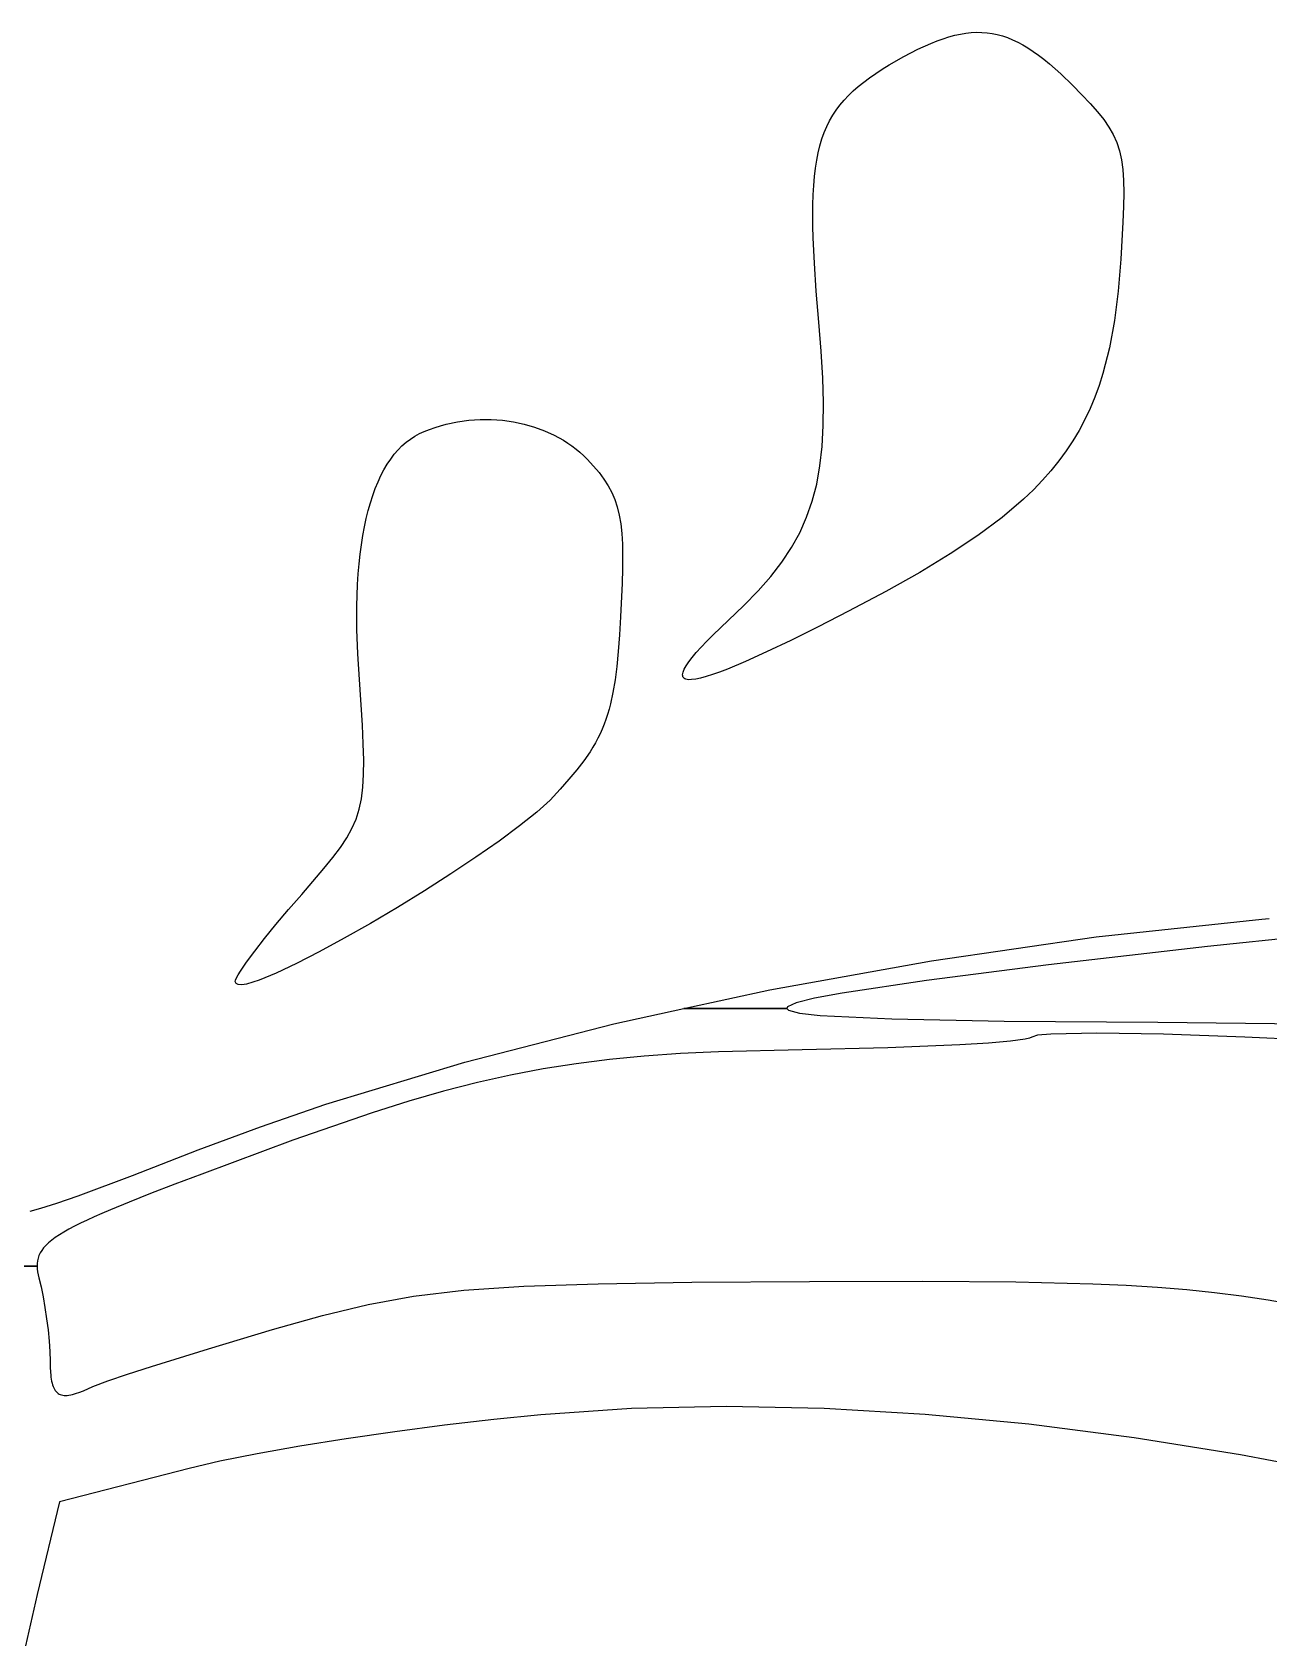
# Model space of a CAD drawing. Extents: x -119 to 121, y -47 to 51.
# Drawn here: x 77.35 to 82.06, y 41.38 to 47.53 of the extents above; entities that cross this region are included whole.
import ezdxf

# ---------------------------------------------------------------- set-up
doc = ezdxf.new("R2010")
doc.units = 0
doc.layers.add('BLACK', color=7, linetype='CONTINUOUS')

msp = doc.modelspace()

# ---------------------------------------------------------------- linework, layer by layer
at = {"layer": 'BLACK', "linetype": 'CONTINUOUS'}
for p, q in [((80.8897, 47.5211), (80.9108, 47.5246)), ((80.9108, 47.5246), (80.9314, 47.5268)), ((80.9314, 47.5268), (80.9517, 47.5278)), ((80.9517, 47.5278), (80.9717, 47.5275)), ((80.9717, 47.5275), (80.9915, 47.526)), ((80.9915, 47.526), (81.0111, 47.5232)), ((80.6747, 47.4355), (80.7274, 47.4629)), ((80.7274, 47.4629), (80.777, 47.4856)), ((80.777, 47.4856), (80.8007, 47.4951)), ((80.8007, 47.4951), (80.8238, 47.5034)), ((80.8238, 47.5034), (80.8463, 47.5105)), ((80.8463, 47.5105), (80.8683, 47.5165)), ((80.8683, 47.5165), (80.8897, 47.5211)), ((81.0111, 47.5232), (81.0305, 47.5192)), ((81.0305, 47.5192), (81.0499, 47.5139)), ((81.0499, 47.5139), (81.0693, 47.5073)), ((81.0693, 47.5073), (81.0886, 47.4994)), ((81.0886, 47.4994), (81.108, 47.4902)), ((81.108, 47.4902), (81.1276, 47.4797)), ((81.1276, 47.4797), (81.1473, 47.4679)), ((81.1473, 47.4679), (81.1672, 47.4548)), ((80.5921, 47.387), (80.6184, 47.4034)), ((80.6184, 47.4034), (80.6747, 47.4355)), ((81.1672, 47.4548), (81.1874, 47.4404)), ((81.1874, 47.4404), (81.2079, 47.4247)), ((81.2079, 47.4247), (81.2288, 47.4076)), ((81.2288, 47.4076), (81.2718, 47.3694)), ((80.5215, 47.3379), (80.5436, 47.3543)), ((80.5436, 47.3543), (80.5671, 47.3706)), ((80.5671, 47.3706), (80.5921, 47.387)), ((81.2718, 47.3694), (81.3169, 47.3258)), ((80.4466, 47.269), (80.4634, 47.2869)), ((80.4634, 47.2869), (80.4814, 47.3043)), ((80.4814, 47.3043), (80.5008, 47.3212)), ((80.5008, 47.3212), (80.5215, 47.3379)), ((81.3169, 47.3258), (81.353, 47.2893)), ((81.353, 47.2893), (81.3847, 47.2559)), ((80.4036, 47.2114), (80.4167, 47.2314)), ((80.4167, 47.2314), (80.431, 47.2506)), ((80.431, 47.2506), (80.4466, 47.269)), ((81.3847, 47.2559), (81.4123, 47.2249)), ((81.4123, 47.2249), (81.4359, 47.1954)), ((80.371, 47.1455), (80.3808, 47.1686)), ((80.3808, 47.1686), (80.3916, 47.1905)), ((80.3916, 47.1905), (80.4036, 47.2114)), ((81.4359, 47.1954), (81.4558, 47.1666)), ((81.4558, 47.1666), (81.4723, 47.1377)), ((80.3481, 47.0686), (80.3547, 47.0956)), ((80.3547, 47.0956), (80.3624, 47.1212)), ((80.3624, 47.1212), (80.371, 47.1455)), ((81.4723, 47.1377), (81.4856, 47.1078)), ((81.4856, 47.1078), (81.496, 47.0762)), ((80.3378, 47.0099), (80.3425, 47.0401)), ((80.3425, 47.0401), (80.3481, 47.0686)), ((81.496, 47.0762), (81.5036, 47.0421)), ((81.5036, 47.0421), (81.5087, 47.0045)), ((80.3312, 46.9442), (80.3341, 46.978)), ((80.3341, 46.978), (80.3378, 47.0099)), ((81.5087, 47.0045), (81.5115, 46.9628)), ((80.3292, 46.9085), (80.3312, 46.9442)), ((81.5115, 46.9628), (81.5124, 46.916)), ((81.5124, 46.916), (81.5115, 46.8635)), ((80.3277, 46.8309), (80.3281, 46.8708)), ((80.3281, 46.8708), (80.3292, 46.9085)), ((81.5115, 46.8635), (81.509, 46.8042)), ((80.3281, 46.7888), (80.3277, 46.8309)), ((80.3293, 46.7444), (80.3281, 46.7888)), ((81.509, 46.8042), (81.5004, 46.6626)), ((80.3338, 46.648), (80.3293, 46.7444)), ((80.3409, 46.5411), (80.3338, 46.648)), ((81.5004, 46.6626), (81.4905, 46.5416)), ((80.3503, 46.4227), (80.3409, 46.5411)), ((81.4905, 46.5416), (81.4764, 46.4293)), ((80.3595, 46.3122), (80.3503, 46.4227)), ((81.4764, 46.4293), (81.4573, 46.3251)), ((80.3656, 46.2104), (80.3595, 46.3122)), ((81.4573, 46.3251), (81.4326, 46.2279)), ((80.3684, 46.1165), (80.3656, 46.2104)), ((81.4179, 46.1818), (81.4016, 46.1371)), ((81.4326, 46.2279), (81.4179, 46.1818)), ((80.3677, 46.0299), (80.3684, 46.1165)), ((81.4016, 46.1371), (81.3836, 46.0938)), ((78.9739, 46.0434), (79.0169, 46.0494)), ((79.0169, 46.0494), (79.06, 46.0524)), ((79.06, 46.0524), (79.1029, 46.0523)), ((79.1029, 46.0523), (79.1453, 46.0493)), ((79.1453, 46.0493), (79.187, 46.0435)), ((81.3638, 46.0518), (81.3421, 46.0109)), ((81.3836, 46.0938), (81.3638, 46.0518)), ((78.7947, 45.9779), (78.8117, 45.9889)), ((78.8117, 45.9889), (78.8293, 45.9984)), ((78.8293, 45.9984), (78.8475, 46.0064)), ((78.8475, 46.0064), (78.8681, 46.0146)), ((78.8681, 46.0146), (78.889, 46.022)), ((78.889, 46.022), (78.91, 46.0285)), ((78.91, 46.0285), (78.9312, 46.0343)), ((78.9312, 46.0343), (78.9739, 46.0434)), ((79.187, 46.0435), (79.2279, 46.0348)), ((79.2279, 46.0348), (79.2676, 46.0234)), ((79.2676, 46.0234), (79.3059, 46.0093)), ((79.3059, 46.0093), (79.3426, 45.9925)), ((79.3426, 45.9925), (79.3774, 45.9732)), ((80.3634, 45.9498), (80.3677, 46.0299)), ((81.3421, 46.0109), (81.3185, 45.9712)), ((78.7333, 45.9196), (78.7477, 45.9363)), ((78.7477, 45.9363), (78.7627, 45.9516)), ((78.7627, 45.9516), (78.7784, 45.9655)), ((78.7784, 45.9655), (78.7947, 45.9779)), ((79.3774, 45.9732), (79.3941, 45.9627)), ((79.3941, 45.9627), (79.4102, 45.9515)), ((79.4102, 45.9515), (79.4257, 45.9396)), ((79.4257, 45.9396), (79.4406, 45.9272)), ((79.4406, 45.9272), (79.4548, 45.9142)), ((80.355, 45.8754), (80.3634, 45.9498)), ((81.2927, 45.9324), (81.2649, 45.8944)), ((81.3185, 45.9712), (81.2927, 45.9324)), ((78.6941, 45.8608), (78.7065, 45.8818)), ((78.7065, 45.8818), (78.7196, 45.9014)), ((78.7196, 45.9014), (78.7333, 45.9196)), ((79.4548, 45.9142), (79.4684, 45.9006)), ((79.4684, 45.9006), (79.4921, 45.8747)), ((79.4921, 45.8747), (79.5132, 45.8497)), ((80.3425, 45.806), (80.355, 45.8754)), ((81.2649, 45.8944), (81.2348, 45.8573)), ((78.661, 45.7894), (78.6714, 45.8146)), ((78.6714, 45.8146), (78.6824, 45.8384)), ((78.6824, 45.8384), (78.6941, 45.8608)), ((79.5132, 45.8497), (79.5317, 45.8249)), ((79.5317, 45.8249), (79.5478, 45.7999)), ((80.3256, 45.741), (80.3425, 45.806)), ((81.2025, 45.8207), (81.1678, 45.7848)), ((81.2348, 45.8573), (81.2025, 45.8207)), ((78.6423, 45.7349), (78.6513, 45.7629)), ((78.6513, 45.7629), (78.661, 45.7894)), ((79.5478, 45.7999), (79.5615, 45.7743)), ((79.5615, 45.7743), (79.5731, 45.7474)), ((79.5731, 45.7474), (79.5825, 45.7189)), ((81.1306, 45.7493), (81.0485, 45.6793)), ((81.1678, 45.7848), (81.1306, 45.7493)), ((78.6265, 45.6751), (78.6341, 45.7057)), ((78.6341, 45.7057), (78.6423, 45.7349)), ((79.5825, 45.7189), (79.5901, 45.6881)), ((79.5901, 45.6881), (79.5958, 45.6545)), ((80.3041, 45.6795), (80.3256, 45.741)), ((78.6134, 45.6099), (78.6196, 45.6432)), ((78.6196, 45.6432), (78.6265, 45.6751)), ((79.5958, 45.6545), (79.5998, 45.6178)), ((80.2462, 45.5642), (80.2777, 45.6208)), ((80.2777, 45.6208), (80.3041, 45.6795)), ((81.0485, 45.6793), (80.9557, 45.6099)), ((78.6033, 45.5394), (78.608, 45.5753)), ((78.608, 45.5753), (78.6134, 45.6099)), ((79.5998, 45.6178), (79.6023, 45.5773)), ((79.6023, 45.5773), (79.6033, 45.5325)), ((80.2094, 45.5089), (80.2462, 45.5642)), ((80.9557, 45.6099), (80.8514, 45.5403)), ((78.596, 45.4638), (78.5993, 45.5022)), ((78.5993, 45.5022), (78.6033, 45.5394)), ((79.6033, 45.5325), (79.603, 45.483)), ((80.1671, 45.4543), (80.2094, 45.5089)), ((80.8514, 45.5403), (80.7349, 45.4696)), ((78.5935, 45.424), (78.596, 45.4638)), ((79.603, 45.483), (79.6015, 45.4282)), ((80.119, 45.3995), (80.1671, 45.4543)), ((80.7349, 45.4696), (80.6058, 45.3972)), ((78.5907, 45.3407), (78.5935, 45.424)), ((79.6015, 45.4282), (79.5954, 45.3009)), ((80.0649, 45.3439), (80.119, 45.3995)), ((80.6058, 45.3972), (80.4632, 45.322)), ((78.5909, 45.2524), (78.5907, 45.3407)), ((80.0046, 45.2868), (80.0649, 45.3439)), ((80.4632, 45.322), (80.3474, 45.2624)), ((78.5942, 45.1591), (78.5909, 45.2524)), ((79.5954, 45.3009), (79.5912, 45.2316)), ((79.948, 45.2323), (80.0046, 45.2868)), ((80.3474, 45.2624), (80.2435, 45.2106)), ((79.5912, 45.2316), (79.5865, 45.1687)), ((79.9025, 45.1853), (79.9238, 45.2078)), ((79.9238, 45.2078), (79.948, 45.2323)), ((80.2435, 45.2106), (80.1514, 45.1664)), ((78.6005, 45.061), (78.5942, 45.1591)), ((79.5865, 45.1687), (79.5809, 45.1117)), ((79.8451, 45.1137), (79.8552, 45.1288)), ((79.8552, 45.1288), (79.8682, 45.1457)), ((79.8682, 45.1457), (79.8839, 45.1646)), ((79.8839, 45.1646), (79.9025, 45.1853)), ((80.0711, 45.13), (80.0024, 45.1013)), ((80.1514, 45.1664), (80.0711, 45.13)), ((79.5809, 45.1117), (79.5743, 45.0598)), ((79.8316, 45.0797), (79.8333, 45.0892)), ((79.8319, 45.0757), (79.8316, 45.0797)), ((79.8328, 45.0722), (79.8319, 45.0757)), ((79.8345, 45.0691), (79.8328, 45.0722)), ((79.8333, 45.0892), (79.8378, 45.1005)), ((79.8369, 45.0666), (79.8345, 45.0691)), ((79.84, 45.0644), (79.8369, 45.0666)), ((79.8378, 45.1005), (79.8451, 45.1137)), ((79.9, 45.0668), (79.8816, 45.0629)), ((79.9213, 45.0725), (79.9, 45.0668)), ((79.9454, 45.0802), (79.9213, 45.0725)), ((79.9725, 45.0898), (79.9454, 45.0802)), ((80.0024, 45.1013), (79.9725, 45.0898)), ((78.6117, 44.8881), (78.6005, 45.061)), ((79.5664, 45.0124), (79.5571, 44.9689)), ((79.5743, 45.0598), (79.5664, 45.0124)), ((79.8438, 45.0628), (79.84, 45.0644)), ((79.8535, 45.0609), (79.8438, 45.0628)), ((79.8661, 45.061), (79.8535, 45.0609)), ((79.8816, 45.0629), (79.8661, 45.061)), ((79.5517, 44.9483), (79.5459, 44.9285)), ((79.5571, 44.9689), (79.5517, 44.9483)), ((78.6152, 44.817), (78.6117, 44.8881)), ((79.5328, 44.8908), (79.5254, 44.8726)), ((79.5396, 44.9094), (79.5328, 44.8908)), ((79.5459, 44.9285), (79.5396, 44.9094)), ((79.4995, 44.8203), (79.4896, 44.8032)), ((79.5088, 44.8375), (79.4995, 44.8203)), ((79.5174, 44.8549), (79.5088, 44.8375)), ((79.5254, 44.8726), (79.5174, 44.8549)), ((78.617, 44.7545), (78.6152, 44.817)), ((79.479, 44.7863), (79.4555, 44.7522)), ((79.4896, 44.8032), (79.479, 44.7863)), ((78.6138, 44.6507), (78.6166, 44.6995)), ((78.6166, 44.6995), (78.617, 44.7545)), ((79.4288, 44.7174), (79.3987, 44.6813)), ((79.4555, 44.7522), (79.4288, 44.7174)), ((78.6083, 44.607), (78.6138, 44.6507)), ((79.3649, 44.6432), (79.3273, 44.6024)), ((79.3987, 44.6813), (79.3649, 44.6432)), ((78.5997, 44.5671), (78.6083, 44.607)), ((79.3273, 44.6024), (79.2766, 44.5562)), ((78.5719, 44.4941), (78.5877, 44.5299)), ((78.5877, 44.5299), (78.5997, 44.5671)), ((79.2766, 44.5562), (79.2109, 44.5035)), ((78.5281, 44.422), (78.5522, 44.4585)), ((78.5522, 44.4585), (78.5719, 44.4941)), ((79.2109, 44.5035), (79.1327, 44.4457)), ((78.4993, 44.3834), (78.5281, 44.422)), ((79.1327, 44.4457), (79.0446, 44.3842)), ((78.3818, 44.2425), (78.4656, 44.3414)), ((78.4656, 44.3414), (78.4993, 44.3834)), ((79.0446, 44.3842), (78.949, 44.3206)), ((78.949, 44.3206), (78.8485, 44.2565)), ((78.3304, 44.1846), (78.3818, 44.2425)), ((78.8485, 44.2565), (78.7456, 44.1932)), ((78.2826, 44.1282), (78.3304, 44.1846)), ((78.7456, 44.1932), (78.6429, 44.1323)), ((81.4068, 44.0805), (82.0379, 44.1488)), ((82.0379, 44.1488), (82.0663, 44.1508)), ((78.2394, 44.075), (78.2826, 44.1282)), ((78.6429, 44.1323), (78.5428, 44.0753)), ((82.3297, 44.0965), (81.8306, 44.0446)), ((78.171, 43.9842), (78.2019, 44.0265)), ((78.2019, 44.0265), (78.2394, 44.075)), ((78.4478, 44.0237), (78.3605, 43.9789)), ((78.5428, 44.0753), (78.4478, 44.0237)), ((80.7795, 43.99), (81.4068, 44.0805)), ((81.8306, 44.0446), (81.2252, 43.9744)), ((78.1477, 43.9498), (78.171, 43.9842)), ((78.3605, 43.9789), (78.2835, 43.9426)), ((80.1642, 43.8792), (80.7795, 43.99)), ((81.2252, 43.9744), (80.7613, 43.9147)), ((78.1278, 43.9109), (78.1291, 43.9164)), ((78.1306, 43.903), (78.1278, 43.9109)), ((78.1291, 43.9164), (78.1329, 43.9249)), ((78.1388, 43.8988), (78.1306, 43.903)), ((78.1329, 43.9249), (78.1392, 43.9361)), ((78.1521, 43.8982), (78.1388, 43.8988)), ((78.1392, 43.9361), (78.1477, 43.9498)), ((78.1701, 43.901), (78.1521, 43.8982)), ((78.2192, 43.9161), (78.1701, 43.901)), ((78.2835, 43.9426), (78.2192, 43.9161)), ((80.7613, 43.9147), (80.4399, 43.8668)), ((79.8357, 43.8078), (80.1642, 43.8792)), ((80.3335, 43.847), (80.2637, 43.8296)), ((80.4399, 43.8668), (80.3335, 43.847)), ((79.5691, 43.7498), (79.8357, 43.8078)), ((79.8357, 43.8078), (80.2281, 43.8078)), ((80.2281, 43.8078), (79.8357, 43.8078)), ((80.2306, 43.8145), (80.2281, 43.8078)), ((80.2281, 43.8078), (80.2348, 43.8016)), ((80.2637, 43.8296), (80.2306, 43.8145)), ((80.2348, 43.8016), (80.2764, 43.7906)), ((80.2764, 43.7906), (80.3557, 43.7815)), ((80.3557, 43.7815), (80.6289, 43.7681)), ((79.0024, 43.6038), (79.5691, 43.7498)), ((80.6289, 43.7681), (81.0567, 43.7599)), ((81.0567, 43.7599), (81.6415, 43.7557)), ((81.4093, 43.7138), (81.2342, 43.7107)), ((81.6635, 43.7097), (81.4093, 43.7138)), ((81.6415, 43.7557), (82.3022, 43.7479)), ((80.614, 43.6576), (80.2868, 43.6499)), ((80.8883, 43.6693), (80.614, 43.6576)), ((80.9965, 43.6762), (80.8883, 43.6693)), ((81.0806, 43.6836), (80.9965, 43.6762)), ((81.1368, 43.6914), (81.0806, 43.6836)), ((81.1534, 43.6953), (81.1368, 43.6914)), ((81.1617, 43.6993), (81.1534, 43.6953)), ((81.1836, 43.7061), (81.1617, 43.6993)), ((81.2342, 43.7107), (81.1836, 43.7061)), ((81.9731, 43.6993), (81.6635, 43.7097)), ((82.3144, 43.6836), (81.9731, 43.6993)), ((78.4722, 43.4429), (79.0024, 43.6038)), ((79.4258, 43.5977), (79.3004, 43.5777)), ((79.5537, 43.6139), (79.4258, 43.5977)), ((79.6856, 43.6266), (79.5537, 43.6139)), ((79.8231, 43.6363), (79.6856, 43.6266)), ((79.9681, 43.6432), (79.8231, 43.6363)), ((80.2868, 43.6499), (79.9681, 43.6432)), ((79.1756, 43.5537), (79.0498, 43.5254)), ((79.3004, 43.5777), (79.1756, 43.5537)), ((78.9213, 43.4923), (78.7885, 43.4542)), ((79.0498, 43.5254), (78.9213, 43.4923)), ((78.2233, 43.3574), (78.4722, 43.4429)), ((78.6497, 43.4108), (78.3473, 43.3066)), ((78.7885, 43.4542), (78.6497, 43.4108)), ((77.9867, 43.2689), (78.2233, 43.3574)), ((78.3473, 43.3066), (78.0008, 43.1772)), ((77.7363, 43.171), (77.9867, 43.2689)), ((77.529, 43.0943), (77.7363, 43.171)), ((78.0008, 43.1772), (77.897, 43.1381)), ((77.8046, 43.1026), (77.723, 43.0704)), ((77.897, 43.1381), (77.8046, 43.1026)), ((77.3463, 43.0362), (77.3864, 43.0466)), ((77.3864, 43.0466), (77.4482, 43.0663)), ((77.4482, 43.0663), (77.529, 43.0943)), ((77.6518, 43.041), (77.6198, 43.0273)), ((77.723, 43.0704), (77.6518, 43.041)), ((77.5147, 42.9779), (77.4937, 42.9666)), ((77.5377, 42.9895), (77.5147, 42.9779)), ((77.5629, 43.0016), (77.5377, 42.9895)), ((77.5902, 43.0142), (77.5629, 43.0016)), ((77.6198, 43.0273), (77.5902, 43.0142)), ((77.4168, 42.915), (77.4065, 42.9052)), ((77.4287, 42.9248), (77.4168, 42.915)), ((77.4422, 42.9349), (77.4287, 42.9248)), ((77.4575, 42.9452), (77.4422, 42.9349)), ((77.4747, 42.9558), (77.4575, 42.9452)), ((77.4937, 42.9666), (77.4747, 42.9558)), ((77.3763, 42.8568), (77.3739, 42.8469)), ((77.3797, 42.8666), (77.3763, 42.8568)), ((77.3844, 42.8763), (77.3797, 42.8666)), ((77.3904, 42.8859), (77.3844, 42.8763)), ((77.3977, 42.8955), (77.3904, 42.8859)), ((77.4065, 42.9052), (77.3977, 42.8955)), ((76.9867, 42.8265), (77.3725, 42.8265)), ((77.3725, 42.8265), (76.9867, 42.8265)), ((77.3727, 42.8368), (77.3725, 42.8265)), ((77.3725, 42.8265), (77.3731, 42.8159)), ((77.3739, 42.8469), (77.3727, 42.8368)), ((77.3731, 42.8159), (77.3747, 42.805)), ((77.3747, 42.805), (77.3769, 42.7937)), ((77.3769, 42.7937), (77.3799, 42.782)), ((77.3799, 42.782), (77.3878, 42.7479)), ((77.3878, 42.7479), (77.3955, 42.7096)), ((78.8066, 42.712), (78.9983, 42.7344)), ((78.9983, 42.7344), (79.2267, 42.7496)), ((79.2267, 42.7496), (79.5102, 42.7591)), ((79.5102, 42.7591), (79.8668, 42.7647)), ((79.8668, 42.7647), (80.315, 42.7679)), ((80.315, 42.7679), (80.747, 42.7691)), ((80.747, 42.7691), (81.1012, 42.7665)), ((81.1012, 42.7665), (81.3937, 42.7591)), ((81.3937, 42.7591), (81.5218, 42.7533)), ((81.5218, 42.7533), (81.6406, 42.7459)), ((81.6406, 42.7459), (81.752, 42.7367)), ((81.752, 42.7367), (81.8581, 42.7257)), ((77.3955, 42.7096), (77.4026, 42.6686)), ((77.4026, 42.6686), (77.409, 42.6259)), ((78.4602, 42.6387), (78.6333, 42.6806)), ((78.6333, 42.6806), (78.8066, 42.712)), ((81.8581, 42.7257), (81.9608, 42.7127)), ((81.9608, 42.7127), (82.0623, 42.6975)), ((82.0623, 42.6975), (82.1644, 42.68)), ((77.409, 42.6259), (77.4145, 42.583)), ((78.2689, 42.5845), (78.4602, 42.6387)), ((77.4145, 42.583), (77.4186, 42.5409)), ((78.0255, 42.5114), (78.2689, 42.5845)), ((77.4186, 42.5409), (77.4213, 42.501)), ((77.4213, 42.501), (77.4223, 42.4645)), ((77.8086, 42.4443), (78.0255, 42.5114)), ((77.4223, 42.4645), (77.4226, 42.4419)), ((77.4226, 42.4419), (77.4237, 42.4215)), ((77.4237, 42.4215), (77.4245, 42.4121)), ((77.7174, 42.4148), (77.8086, 42.4443)), ((77.4245, 42.4121), (77.4255, 42.4033)), ((77.4255, 42.4033), (77.4268, 42.3951)), ((77.4268, 42.3951), (77.4282, 42.3874)), ((77.4282, 42.3874), (77.4299, 42.3802)), ((77.4299, 42.3802), (77.4318, 42.3736)), ((77.4318, 42.3736), (77.434, 42.3674)), ((77.434, 42.3674), (77.4364, 42.3619)), ((77.4364, 42.3619), (77.4391, 42.3568)), ((77.5493, 42.3517), (77.5848, 42.3677)), ((77.5848, 42.3677), (77.6419, 42.389)), ((77.6419, 42.389), (77.7174, 42.4148)), ((77.4391, 42.3568), (77.442, 42.3522)), ((77.442, 42.3522), (77.4452, 42.3482)), ((77.4452, 42.3482), (77.4487, 42.3446)), ((77.4487, 42.3446), (77.4525, 42.3415)), ((77.4525, 42.3415), (77.4566, 42.339)), ((77.4566, 42.339), (77.461, 42.3369)), ((77.461, 42.3369), (77.4657, 42.3353)), ((77.4657, 42.3353), (77.4707, 42.3342)), ((77.4707, 42.3342), (77.476, 42.3335)), ((77.476, 42.3335), (77.4817, 42.3333)), ((77.4817, 42.3333), (77.4877, 42.3336)), ((77.4877, 42.3336), (77.4941, 42.3343)), ((77.4941, 42.3343), (77.5009, 42.3355)), ((77.5009, 42.3355), (77.508, 42.3371)), ((77.508, 42.3371), (77.5154, 42.3391)), ((77.5154, 42.3391), (77.5233, 42.3416)), ((77.5233, 42.3416), (77.5316, 42.3446)), ((77.5316, 42.3446), (77.5493, 42.3517)), ((79.112, 42.2419), (78.9248, 42.22)), ((79.292, 42.2599), (79.112, 42.2419)), ((79.6366, 42.2836), (79.292, 42.2599)), ((79.9971, 42.2913), (79.6366, 42.2836)), ((80.371, 42.2836), (79.9971, 42.2913)), ((80.7562, 42.2609), (80.371, 42.2836)), ((81.1505, 42.2237), (80.7562, 42.2609)), ((78.7357, 42.1952), (78.5503, 42.1682)), ((78.9248, 42.22), (78.7357, 42.1952)), ((81.5514, 42.1725), (81.1505, 42.2237)), ((78.3737, 42.1399), (78.2115, 42.1111)), ((78.5503, 42.1682), (78.3737, 42.1399)), ((81.9569, 42.1077), (81.5514, 42.1725)), ((77.9514, 42.0553), (77.4575, 41.9283)), ((78.0689, 42.0826), (77.9514, 42.0553)), ((78.2115, 42.1111), (78.0689, 42.0826)), ((82.3647, 42.0297), (81.9569, 42.1077)), ((77.4575, 41.9283), (77.3729, 41.5755)), ((77.3729, 41.5755), (77.3292, 41.3798))]:
    msp.add_line(p, q, dxfattribs=at)

doc.saveas('drawing.dxf')
